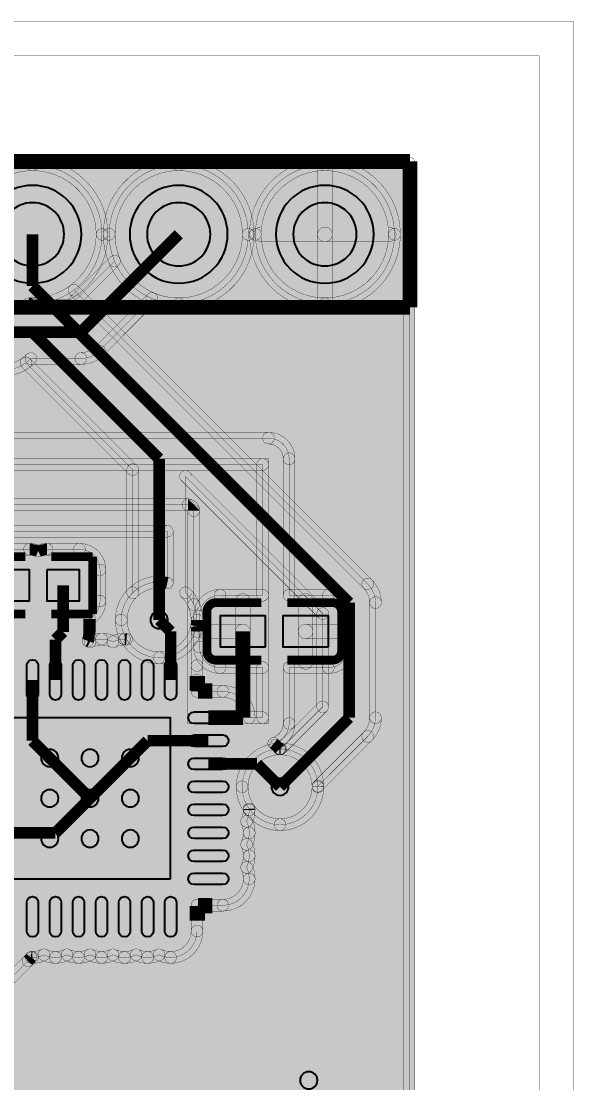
# Model space of a CAD drawing. Header units: millimetres. Extents: x -1.3 to 38.5, y -5.8 to 28.1.
# Drawn here: x 28.91 to 38.5, y 9.66 to 28.1 of the extents above; entities that cross this region are included whole.
import ezdxf

# ---------------------------------------------------------------- set-up
doc = ezdxf.new("R2010")
doc.units = ezdxf.units.MM
for name, color, linetype, true_color in [('Bottom Layer', 7, 'Continuous', 0x008400), ('Hole Layer', 7, 'Continuous', 0xc2c2c2), ('Top Layer', 7, 'Continuous', 0xff0000), ('Top Silkscreen Layer', 7, 'Continuous', 0x008484)]:
    doc.layers.add(name, color=color, linetype=linetype, true_color=true_color)

msp = doc.modelspace()

# ---------------------------------------------------------------- hatches: boundary and pattern name
at = {"layer": 'Bottom Layer'}
for points in [[(0.358, 25.54), (0.358, 25.744), (35.642, 25.744), (35.642, 25.54)], [(35.642, 25.642), (35.642, 0.358), (0.358, 0.358), (0.358, 25.642)], [(27.79, 24.4), (29.1, 25.71), (29.1, 25.507), (27.994, 24.4)], [(29.1, 25.71), (30.41, 24.4), (30.207, 24.4), (29.1, 25.507)], [(30.33, 24.4), (31.64, 25.71), (31.64, 25.507), (30.534, 24.4)], [(31.64, 25.71), (32.95, 24.4), (32.747, 24.4), (31.64, 25.507)], [(32.87, 24.4), (34.18, 25.71), (34.18, 25.507), (33.074, 24.4)], [(34.18, 25.71), (35.49, 24.4), (35.287, 24.4), (34.18, 25.507)], [(35.744, 0.358), (35.54, 0.358), (35.54, 25.642), (35.744, 25.642)], [(33.4, 14.142), (34.058, 14.8), (34.058, 14.81), (34.924, 15.676), (34.924, 15.676), (35.058, 16), (35.058, 16), (35.058, 18), (35.058, 18), (34.924, 18.324), (34.924, 18.324), (29.819, 23.429), (30.308, 24.4), (29.1, 25.608), (27.892, 24.4), (28.501, 23.351), (27.942, 22.7), (28.6, 22.042), (28.986, 22.167), (30.842, 20.31), (30.842, 18.173), (30.642, 17.7), (31.3, 17.042), (31.958, 17.7), (31.758, 18.173), (31.758, 20.194), (34.142, 17.81), (34.142, 16.19), (33.41, 15.458), (33.4, 15.458), (32.742, 14.8)], [(30.432, 24.4), (31.64, 23.192), (32.848, 24.4), (31.64, 25.608)], [(34.18, 23.192), (35.388, 24.4), (34.18, 25.608), (32.972, 24.4)], [(34.307, 24.4), (34.053, 24.4), (34.053, 25.509), (34.307, 25.509)], [(30.41, 24.4), (29.879, 23.347), (29.759, 23.511), (30.207, 24.4)], [(31.64, 23.09), (30.33, 24.4), (30.534, 24.4), (31.64, 23.294)], [(32.95, 24.4), (31.64, 23.09), (31.64, 23.294), (32.747, 24.4)], [(34.18, 23.09), (32.87, 24.4), (33.074, 24.4), (34.18, 23.294)], [(33.071, 24.273), (33.071, 24.527), (34.18, 24.527), (34.18, 24.273)], [(34.053, 24.4), (34.307, 24.4), (34.307, 23.291), (34.053, 23.291)], [(34.18, 24.273), (34.18, 24.527), (35.289, 24.527), (35.289, 24.273)], [(35.49, 24.4), (34.18, 23.09), (34.18, 23.294), (35.287, 24.4)], [(29.747, 23.357), (29.891, 23.501), (34.996, 18.396), (34.852, 18.252)], [(29.045, 22.084), (28.6, 21.94), (28.6, 22.144), (28.926, 22.249)], [(28.914, 22.095), (29.057, 22.238), (30.914, 20.382), (30.77, 20.238)], [(30.74, 20.31), (30.944, 20.31), (30.944, 18.173), (30.74, 18.173)], [(31.86, 18.173), (31.657, 18.173), (31.657, 20.194), (31.86, 20.194)], [(31.686, 20.122), (31.83, 20.266), (34.214, 17.882), (34.07, 17.738)], [(34.996, 18.396), (35.16, 18), (34.957, 18), (34.852, 18.252)], [(34.852, 18.252), (34.996, 18.396), (34.996, 18.396), (34.852, 18.252)], [(30.54, 17.7), (30.771, 18.245), (30.913, 18.1), (30.744, 17.7)], [(31.829, 18.245), (32.06, 17.7), (31.857, 17.7), (31.687, 18.1)], [(35.16, 16), (34.957, 16), (34.957, 18), (35.16, 18)], [(35.16, 18), (34.957, 18), (34.957, 18), (35.16, 18)], [(34.04, 17.81), (34.244, 17.81), (34.244, 16.19), (34.04, 16.19)], [(31.3, 16.94), (30.54, 17.7), (30.744, 17.7), (31.3, 17.144)], [(32.06, 17.7), (31.3, 16.94), (31.3, 17.144), (31.857, 17.7)], [(33.482, 15.386), (33.338, 15.53), (34.07, 16.262), (34.214, 16.118)], [(35.16, 16), (34.996, 15.604), (34.852, 15.748), (34.957, 16)], [(35.16, 16), (34.957, 16), (34.957, 16), (35.16, 16)], [(34.13, 14.738), (33.986, 14.882), (34.852, 15.748), (34.996, 15.604)], [(34.996, 15.604), (34.852, 15.748), (34.852, 15.748), (34.996, 15.604)], [(32.64, 14.8), (33.4, 15.56), (33.4, 15.357), (32.844, 14.8)], [(33.4, 15.56), (33.412, 15.56), (33.409, 15.357), (33.4, 15.357)], [(33.4, 14.04), (32.64, 14.8), (32.844, 14.8), (33.4, 14.243)], [(34.16, 14.8), (33.4, 14.04), (33.4, 14.243), (33.957, 14.8)], [(34.16, 14.812), (34.16, 14.8), (33.957, 14.8), (33.957, 14.809)]]:
    msp.add_hatch(color=256, dxfattribs=at).paths.add_polyline_path(points)
at = {"layer": 'Top Layer'}
for points in [[(35.642, 25.642), (35.642, 0.358), (0.358, 0.358), (0.358, 25.642), (24.873, 25.642), (24.847, 25.608), (23.17, 25.608), (22.812, 25.25), (22.812, 23.55), (23.17, 23.192), (24.282, 23.192), (24.282, 22.766), (24.198, 22.685), (23.372, 22.685), (23.085, 22.828), (22.295, 22.828), (22.145, 22.795), (21.995, 22.828), (21.205, 22.828), (20.847, 22.47), (20.847, 21.93), (21.205, 21.572), (21.995, 21.572), (22.145, 21.605), (22.295, 21.572), (23.085, 21.572), (23.372, 21.715), (24.198, 21.715), (24.292, 21.628), (24.205, 21.628), (23.847, 21.27), (23.847, 20.805), (19.843, 20.805), (19.5, 21.058), (19.5, 21.058), (19.028, 21.058), (19.028, 21.64), (18.67, 21.998), (18.13, 21.998), (17.772, 21.64), (17.772, 21.058), (17.103, 21.058), (17.103, 21.058), (16.745, 20.7), (16.745, 20.7), (16.745, 19.755), (16.033, 19.755), (16.041, 19.83), (16.041, 20.37), (15.683, 20.728), (15.117, 20.728), (14.967, 20.695), (14.817, 20.728), (14.252, 20.728), (13.893, 20.37), (13.893, 19.83), (14.049, 19.535), (14.049, 19.528), (14.015, 19.528), (13.729, 19.385), (8.618, 19.385), (8.618, 19.385), (8.275, 19.243), (8.275, 19.243), (8.007, 18.975), (8.007, 18.975), (7.865, 18.632), (7.865, 18.632), (7.865, 18.49), (7.717, 18.2), (7.717, 17.2), (8.075, 16.842), (8.625, 16.842), (8.825, 16.903), (9.025, 16.842), (9.575, 16.842), (9.642, 16.848), (9.542, 16.6), (9.542, 16.6), (9.542, 16.258), (8.8, 16.258), (8.8, 16.258), (8.442, 15.9), (8.442, 15.9), (8.442, 15.758), (8.075, 15.758), (8.075, 15.758), (7.717, 15.4), (7.717, 14.4), (7.865, 14.11), (7.865, 14.032), (7.826, 13.87), (7.826, 13.33), (8.184, 12.972), (8.442, 12.972), (8.442, 12.927), (8.375, 12.933), (6.965, 12.933), (6.965, 12.933), (6.607, 12.575), (6.607, 12.575), (6.607, 11.225), (6.607, 11.225), (6.965, 10.867), (8.375, 10.867), (8.375, 10.867), (8.442, 10.873), (8.442, 9.758), (7.5, 9.758), (7.5, 9.758), (7.142, 9.4), (7.142, 9.4), (7.142, 1.436), (7.142, 1.436), (7.5, 1.078), (7.5, 1.078), (19.1, 1.078), (19.1, 1.078), (19.458, 1.436), (19.458, 1.436), (19.458, 3.642), (25.142, 3.642), (25.142, 3.594), (24.935, 3.628), (24.3, 3.083), (23.665, 3.628), (23.03, 3.083), (22.395, 3.628), (21.753, 2.986), (21.753, 1.604), (22.395, 0.962), (23.03, 1.507), (23.665, 0.962), (24.3, 1.507), (24.935, 0.962), (25.142, 0.996), (25.142, 0.9), (25.142, 0.9), (25.5, 0.542), (25.5, 0.542), (27.4, 0.542), (27.4, 0.542), (27.758, 0.9), (27.758, 0.9), (27.758, 5.708), (27.758, 5.708), (27.4, 6.066), (27.4, 6.066), (21.308, 6.066), (21.308, 6.8), (20.95, 7.158), (20.05, 7.158), (19.692, 6.8), (19.692, 6.066), (17.693, 6.066), (17.693, 6.066), (17.335, 5.708), (17.335, 5.708), (17.335, 5.658), (16.105, 5.658), (16.787, 6.77), (15.54, 8.017), (14.293, 6.77), (14.975, 5.658), (14.2, 5.658), (14.2, 5.658), (13.842, 5.3), (13.842, 5.3), (13.842, 5.15), (13, 5.477), (11.753, 4.23), (12.557, 3.064), (10.903, 3.064), (11.707, 4.23), (11.025, 5.342), (11.8, 5.342), (11.8, 5.342), (12.158, 5.7), (12.158, 5.7), (12.158, 5.85), (13, 5.523), (14.247, 6.77), (13, 8.017), (12.158, 7.69), (12.158, 9.4), (12.158, 9.4), (11.8, 9.758), (11.258, 9.758), (11.258, 12.206), (11.6, 11.954), (11.6, 11.954), (13.187, 11.954), (13.142, 11.78), (13.142, 11.42), (13.5, 11.062), (14.144, 11.062), (14.5, 10.742), (14.5, 10.742), (16.8, 10.742), (16.8, 10.742), (17.158, 11.1), (17.158, 11.1), (17.158, 15.042), (19.442, 15.042), (19.442, 13.658), (18.3, 13.658), (18.3, 13.658), (17.942, 13.3), (17.942, 13.3), (17.942, 9.8), (17.942, 9.8), (18.3, 9.442), (23, 9.442), (23, 9.442), (23.207, 9.508), (23.207, 8.846), (23.03, 8.493), (22.395, 9.038), (21.753, 8.396), (21.753, 7.014), (22.395, 6.372), (23.03, 6.917), (23.665, 6.372), (24.3, 6.917), (24.935, 6.372), (25.57, 6.917), (26.205, 6.372), (26.847, 7.014), (26.847, 7.22), (27.605, 7.22), (27.605, 7.22), (27.754, 7.243), (27.8, 7.242), (28.458, 7.9), (27.8, 8.558), (27.209, 8.19), (26.847, 8.19), (26.847, 8.396), (26.751, 8.735), (26.751, 8.934), (26.907, 9.23), (26.907, 9.77), (26.688, 10.1), (26.907, 10.43), (26.907, 10.97), (26.549, 11.328), (25.983, 11.328), (25.833, 11.295), (25.683, 11.328), (25.117, 11.328), (24.759, 10.97), (24.759, 10.43), (24.915, 10.134), (24.915, 10.066), (24.759, 9.77), (24.759, 9.545), (24.592, 9.378), (24.592, 9.378), (24.45, 9.035), (24.45, 9.035), (24.45, 8.817), (24.3, 8.493), (24.123, 8.846), (24.123, 11.175), (24.29, 11.342), (28.4, 11.342), (28.4, 11.342), (28.724, 11.476), (28.724, 11.476), (29.024, 11.776), (29.024, 11.776), (29.074, 11.836), (29.1, 11.835), (29.3, 11.881), (29.5, 11.835), (29.7, 11.881), (29.9, 11.835), (30.1, 11.881), (30.3, 11.835), (30.5, 11.881), (30.7, 11.835), (30.9, 11.881), (31.1, 11.835), (31.3, 11.881), (31.5, 11.835), (31.958, 12.293), (31.958, 12.742), (32.407, 12.742), (32.865, 13.2), (32.819, 13.401), (32.865, 13.601), (32.819, 13.8), (32.865, 14), (32.819, 14.2), (32.865, 14.4), (32.865, 14.417), (33.4, 14.142), (34.058, 14.8), (33.4, 15.458), (33.39, 15.458), (33.324, 15.524), (33.324, 15.524), (33.291, 15.554), (33.291, 15.554), (33.558, 15.9), (33.558, 15.9), (33.558, 16.872), (34.24, 16.872), (34.598, 17.23), (34.598, 17.77), (34.598, 17.77), (34.24, 18.128), (33.558, 18.128), (33.558, 20.5), (33.558, 20.5), (33.2, 20.858), (33.2, 20.858), (27.956, 20.858), (27.956, 22.566), (28.6, 22.042), (29.073, 22.242), (29.94, 22.242), (29.94, 22.242), (30.264, 22.376), (30.264, 22.376), (31.174, 23.286), (31.64, 23.192), (32.848, 24.4), (31.64, 25.608), (30.432, 24.4), (30.526, 23.934), (29.75, 23.158), (29.073, 23.158), (29.035, 23.194), (29.1, 23.192), (30.308, 24.4), (29.1, 25.608), (27.956, 24.787), (27.956, 25.409), (27.956, 25.409), (27.87, 25.642)], [(27.859, 24.82), (29.1, 25.71), (29.1, 25.507), (28.052, 24.755)], [(27.87, 25.54), (27.87, 25.744), (35.642, 25.744), (35.642, 25.54)], [(29.1, 25.71), (30.41, 24.4), (30.207, 24.4), (29.1, 25.507)], [(30.33, 24.4), (31.64, 25.71), (31.64, 25.507), (30.534, 24.4)], [(31.64, 25.71), (32.95, 24.4), (32.747, 24.4), (31.64, 25.507)], [(32.87, 24.4), (34.18, 25.71), (34.18, 25.507), (33.074, 24.4)], [(34.18, 25.71), (35.49, 24.4), (35.287, 24.4), (34.18, 25.507)], [(35.744, 0.358), (35.54, 0.358), (35.54, 25.642), (35.744, 25.642)], [(32.972, 24.4), (34.18, 23.192), (35.388, 24.4), (34.18, 25.608)], [(34.307, 24.4), (34.053, 24.4), (34.053, 25.509), (34.307, 25.509)], [(22.898, 13.198), (22.898, 9.902), (18.402, 9.902), (18.402, 13.198), (19.8, 13.198), (19.8, 13.198), (19.902, 13.3), (19.902, 13.3), (19.902, 16.062), (20.15, 15.962), (21.25, 15.962), (21.608, 16.32), (21.608, 18.82), (21.25, 19.178), (20.15, 19.178), (19.902, 19.078), (19.902, 20.345), (25.145, 20.345), (25.221, 20.38), (25.221, 20.38), (25.295, 20.372), (26.085, 20.372), (26.443, 20.73), (26.443, 21.27), (26.107, 21.628), (26.274, 21.93), (26.274, 22.47), (25.916, 22.828), (25.35, 22.828), (25.252, 22.815), (25.252, 23.653), (25.252, 23.653), (25.247, 23.727), (25.247, 25.308), (25.763, 25.308), (25.352, 24.4), (26.56, 23.192), (27.496, 23.636), (27.496, 20.5), (27.598, 20.398), (27.598, 20.398), (33.098, 20.398), (33.098, 18.128), (32.36, 18.128), (32.002, 17.77), (32.002, 17.23), (32.002, 17.23), (32.36, 16.872), (33.098, 16.872), (33.098, 16.002), (32.865, 16.002), (32.407, 16.458), (31.958, 16.458), (31.958, 16.657), (31.958, 16.907), (31.958, 17.5), (31.958, 17.5), (31.949, 17.591), (31.958, 17.7), (31.902, 17.967), (31.902, 19.6), (31.8, 19.702), (31.8, 19.702), (25.1, 19.702), (24.998, 19.6), (24.998, 19.6), (24.998, 16.9), (25.1, 16.798), (25.1, 16.798), (26.845, 16.798), (26.947, 16.9), (26.947, 16.9), (26.947, 16.975), (26.995, 16.972), (27.785, 16.972), (28.143, 17.316), (28.2, 17.298), (28.2, 17.298), (28.461, 17.298), (28.242, 16.907), (28.242, 16.458), (27.793, 16.458), (27.546, 16.386), (27.4, 16.386), (27.1, 16.458), (26.801, 16.386), (25.1, 16.386), (24.998, 16.285), (24.998, 16.285), (24.998, 13.8), (25.1, 13.698), (25.1, 13.698), (25.172, 13.698), (25.172, 13.102), (24.502, 13.102), (24.502, 19.6), (24.4, 19.702), (24.4, 19.702), (21.9, 19.702), (21.798, 19.6), (21.798, 19.6), (21.798, 13.3), (21.9, 13.198), (21.9, 13.198)], [(30.41, 24.4), (29.1, 23.09), (29.1, 23.294), (30.207, 24.4)], [(30.432, 23.894), (30.33, 24.4), (30.534, 24.4), (30.619, 23.973)], [(32.95, 24.4), (31.64, 23.09), (31.64, 23.294), (32.747, 24.4)], [(34.18, 23.09), (32.87, 24.4), (33.074, 24.4), (34.18, 23.294)], [(33.071, 24.273), (33.071, 24.527), (34.18, 24.527), (34.18, 24.273)], [(34.053, 24.4), (34.307, 24.4), (34.307, 23.291), (34.053, 23.291)], [(34.18, 24.273), (34.18, 24.527), (35.289, 24.527), (35.289, 24.273)], [(35.49, 24.4), (34.18, 23.09), (34.18, 23.294), (35.287, 24.4)], [(29.822, 23.086), (29.678, 23.23), (30.454, 24.005), (30.597, 23.862)], [(29.103, 23.27), (29.146, 23.229), (29, 23.087), (28.968, 23.117)], [(29.1, 23.09), (29.03, 23.092), (29.041, 23.295), (29.1, 23.294)], [(29.073, 23.057), (29.073, 23.26), (29.75, 23.26), (29.75, 23.057)], [(30.336, 22.304), (30.192, 22.448), (31.102, 23.357), (31.245, 23.214)], [(31.64, 23.09), (31.134, 23.192), (31.213, 23.379), (31.64, 23.294)], [(29.073, 22.14), (29.073, 22.344), (29.94, 22.344), (29.94, 22.14)], [(30.336, 22.304), (29.94, 22.14), (29.94, 22.344), (30.192, 22.448)], [(29.94, 22.14), (29.94, 22.344), (29.94, 22.344), (29.94, 22.14)], [(30.336, 22.304), (30.192, 22.448), (30.192, 22.448), (30.336, 22.304)], [(29.146, 22.171), (28.6, 21.94), (28.6, 22.144), (29, 22.313)], [(27.956, 20.757), (27.956, 20.96), (33.2, 20.96), (33.2, 20.757)], [(33.2, 20.96), (33.66, 20.5), (33.457, 20.5), (33.2, 20.757)], [(33.2, 20.757), (33.2, 20.96), (33.2, 20.96), (33.2, 20.757)], [(27.598, 20.297), (27.598, 20.5), (33.098, 20.5), (33.098, 20.297)], [(33.66, 18.128), (33.457, 18.128), (33.457, 20.5), (33.66, 20.5)], [(33.66, 20.5), (33.457, 20.5), (33.457, 20.5), (33.66, 20.5)], [(33.2, 18.128), (32.997, 18.128), (32.997, 20.398), (33.2, 20.398)], [(25.1, 19.6), (25.1, 19.803), (31.8, 19.803), (31.8, 19.6)], [(31.8, 19.803), (32.003, 19.6), (31.8, 19.6)], [(31.8, 19.6), (31.8, 19.803), (31.8, 19.803), (31.8, 19.6)], [(32.003, 17.967), (31.8, 17.967), (31.8, 19.6), (32.003, 19.6)], [(25.458, 19.14), (25.458, 19.344), (31.442, 19.344), (31.442, 19.14)], [(25.458, 17.258), (25.458, 19.242), (31.442, 19.242), (31.442, 18.343), (31.3, 18.358), (30.642, 17.7), (30.734, 17.364), (30.7, 17.366), (30.5, 17.32), (30.3, 17.366), (30.1, 17.32), (30.064, 17.335), (30.091, 17.491), (30.091, 17.718), (30.274, 18.03), (30.274, 18.57), (29.916, 18.928), (29.35, 18.928), (29.2, 18.895), (29.05, 18.928), (28.484, 18.928), (28.138, 18.661), (26.845, 18.661), (26.845, 18.661), (26.487, 18.303), (26.487, 18.303), (26.487, 18.228), (25.905, 18.228), (25.547, 17.87), (25.547, 17.33), (25.554, 17.258)], [(31.544, 18.343), (31.34, 18.343), (31.34, 19.242), (31.544, 19.242)], [(28.484, 18.827), (28.484, 19.03), (29.05, 19.03), (29.05, 18.827)], [(29.05, 19.03), (29.243, 18.988), (29.158, 18.803), (29.05, 18.827)], [(29.158, 18.988), (29.35, 19.03), (29.35, 18.827), (29.243, 18.803)], [(29.35, 18.827), (29.35, 19.03), (29.916, 19.03), (29.916, 18.827)], [(29.916, 19.03), (30.375, 18.57), (30.172, 18.57), (29.916, 18.827)], [(30.375, 18.03), (30.172, 18.03), (30.172, 18.57), (30.375, 18.57)], [(30.54, 17.7), (31.3, 18.46), (31.3, 18.257), (30.744, 17.7)], [(31.3, 18.46), (31.464, 18.442), (31.42, 18.244), (31.3, 18.257)], [(31.9, 17.77), (32.36, 18.23), (32.36, 18.027), (32.103, 17.77)], [(32.36, 18.027), (32.36, 18.23), (33.098, 18.23), (33.098, 18.027)], [(33.558, 18.027), (33.558, 18.23), (34.24, 18.23), (34.24, 18.027)], [(34.24, 18.23), (34.7, 17.77), (34.497, 17.77), (34.24, 18.027)], [(30.375, 18.03), (30.141, 17.629), (30.041, 17.806), (30.172, 18.03)], [(31.995, 18.008), (32.06, 17.7), (31.857, 17.7), (31.809, 17.926)], [(32.882, 17.5), (32.628, 17.5), (32.628, 18.029), (32.882, 18.029)], [(33.972, 17.5), (33.718, 17.5), (33.718, 18.029), (33.972, 18.029)], [(30.193, 17.491), (29.989, 17.491), (29.989, 17.718), (30.193, 17.718)], [(31.9, 17.77), (32.103, 17.77), (32.103, 17.23), (31.9, 17.23)], [(34.7, 17.23), (34.497, 17.23), (34.497, 17.77), (34.7, 17.77)], [(34.497, 17.77), (34.7, 17.77), (34.7, 17.77), (34.497, 17.77)], [(30.647, 17.312), (30.54, 17.7), (30.744, 17.7), (30.821, 17.416)], [(32.06, 17.7), (32.049, 17.574), (31.849, 17.608), (31.857, 17.7)], [(32.049, 17.611), (32.06, 17.5), (31.857, 17.5), (31.85, 17.571)], [(32.101, 17.373), (32.101, 17.627), (32.755, 17.627), (32.755, 17.373)], [(33.845, 17.373), (33.845, 17.627), (34.499, 17.627), (34.499, 17.373)], [(30.193, 17.491), (30.159, 17.301), (29.968, 17.37), (29.989, 17.491)], [(30.1, 17.43), (30.144, 17.411), (30.056, 17.228), (30.028, 17.24)], [(30.056, 17.411), (30.3, 17.467), (30.3, 17.264), (30.144, 17.228)], [(30.3, 17.467), (30.544, 17.411), (30.456, 17.228), (30.3, 17.264)], [(30.456, 17.411), (30.7, 17.467), (30.7, 17.264), (30.544, 17.228)], [(30.7, 17.467), (30.742, 17.466), (30.726, 17.263), (30.7, 17.264)], [(32.06, 16.907), (31.857, 16.907), (31.857, 17.5), (32.06, 17.5)], [(32.06, 17.5), (31.857, 17.5), (31.857, 17.5), (32.06, 17.5)], [(32.628, 17.5), (32.882, 17.5), (32.882, 16.971), (32.628, 16.971)], [(33.718, 17.5), (33.972, 17.5), (33.972, 16.971), (33.718, 16.971)], [(31.9, 17.23), (32.103, 17.23), (32.103, 17.23), (31.9, 17.23)], [(32.36, 16.77), (31.9, 17.23), (32.103, 17.23), (32.36, 16.974)], [(34.7, 17.23), (34.24, 16.77), (34.24, 16.974), (34.497, 17.23)], [(32.36, 16.77), (32.36, 16.974), (33.098, 16.974), (33.098, 16.77)], [(33.558, 16.77), (33.558, 16.974), (34.24, 16.974), (34.24, 16.77)], [(32.06, 16.657), (31.857, 16.657), (31.857, 16.907), (32.06, 16.907)], [(33.2, 16.002), (32.997, 16.002), (32.997, 16.872), (33.2, 16.872)], [(33.66, 15.9), (33.457, 15.9), (33.457, 16.872), (33.66, 16.872)], [(32.06, 16.458), (31.857, 16.458), (31.857, 16.657), (32.06, 16.657)], [(31.958, 16.357), (31.958, 16.56), (32.407, 16.56), (32.407, 16.357)], [(32.407, 16.56), (32.967, 16.002), (32.764, 16.001), (32.407, 16.357)], [(32.865, 15.9), (32.865, 16.103), (33.098, 16.103), (33.098, 15.9)], [(33.66, 15.9), (33.317, 15.455), (33.265, 15.652), (33.457, 15.9)], [(33.66, 15.9), (33.457, 15.9), (33.457, 15.9), (33.66, 15.9)], [(33.193, 15.527), (33.389, 15.58), (33.389, 15.58), (33.193, 15.527)], [(33.356, 15.632), (33.395, 15.596), (33.252, 15.453), (33.227, 15.475)], [(33.252, 15.453), (33.395, 15.596), (33.462, 15.53), (33.318, 15.386)], [(33.252, 15.453), (33.395, 15.596), (33.395, 15.596), (33.252, 15.453)], [(33.388, 15.56), (33.4, 15.56), (33.4, 15.357), (33.391, 15.357)], [(33.4, 15.56), (34.16, 14.8), (33.957, 14.8), (33.4, 15.357)], [(34.16, 14.8), (33.4, 14.04), (33.4, 14.243), (33.957, 14.8)], [(32.967, 14.4), (32.911, 14.156), (32.728, 14.245), (32.764, 14.4)], [(32.966, 14.421), (32.967, 14.4), (32.764, 14.4), (32.763, 14.413)], [(33.4, 14.04), (32.782, 14.358), (32.947, 14.476), (33.4, 14.243)], [(32.911, 14.245), (32.967, 14), (32.764, 14), (32.728, 14.156)], [(32.967, 14), (32.911, 13.756), (32.728, 13.845), (32.764, 14)], [(32.911, 13.845), (32.967, 13.601), (32.764, 13.601), (32.728, 13.756)], [(32.967, 13.601), (32.911, 13.356), (32.728, 13.445), (32.764, 13.601)], [(32.911, 13.445), (32.967, 13.2), (32.764, 13.2), (32.728, 13.356)], [(32.967, 13.2), (32.407, 12.641), (32.407, 12.844), (32.764, 13.2)], [(32.06, 12.293), (31.857, 12.293), (31.857, 12.742), (32.06, 12.742)], [(31.958, 12.641), (31.958, 12.844), (32.407, 12.844), (32.407, 12.641)], [(32.06, 12.293), (31.5, 11.734), (31.5, 11.937), (31.857, 12.293)], [(28.796, 11.404), (28.652, 11.548), (28.952, 11.848), (29.096, 11.704)], [(29.157, 11.777), (29.096, 11.704), (28.952, 11.848), (28.991, 11.895)], [(29.096, 11.704), (28.952, 11.848), (28.952, 11.848), (29.096, 11.704)], [(29.1, 11.734), (29.069, 11.735), (29.08, 11.937), (29.1, 11.937)], [(29.344, 11.79), (29.1, 11.734), (29.1, 11.937), (29.256, 11.973)], [(29.5, 11.734), (29.256, 11.79), (29.344, 11.973), (29.5, 11.937)], [(29.745, 11.79), (29.5, 11.734), (29.5, 11.937), (29.656, 11.973)], [(29.9, 11.734), (29.656, 11.79), (29.745, 11.973), (29.9, 11.937)], [(30.144, 11.79), (29.9, 11.734), (29.9, 11.937), (30.056, 11.973)], [(30.3, 11.734), (30.056, 11.79), (30.144, 11.973), (30.3, 11.937)], [(30.544, 11.79), (30.3, 11.734), (30.3, 11.937), (30.456, 11.973)], [(30.7, 11.734), (30.456, 11.79), (30.544, 11.973), (30.7, 11.937)], [(30.944, 11.79), (30.7, 11.734), (30.7, 11.937), (30.856, 11.973)], [(31.1, 11.734), (30.856, 11.79), (30.944, 11.973), (31.1, 11.937)], [(31.344, 11.79), (31.1, 11.734), (31.1, 11.937), (31.256, 11.973)], [(31.5, 11.734), (31.256, 11.79), (31.344, 11.973), (31.5, 11.937)]]:
    msp.add_hatch(color=256, dxfattribs=at).paths.add_polyline_path(points)

# ---------------------------------------------------------------- linework, layer by layer
at = {"layer": 'Bottom Layer', "const_width": 0.00508}
for points in [[(-0.7, 28.1), (-0.7, -0.7), (38.5, -0.7), (38.5, 28.1)], [(35.642, 25.642), (35.642, 0.358), (0.358, 0.358), (0.358, 25.642)]]:
    msp.add_lwpolyline(points, close=True, dxfattribs=at)
for points in [[(0.358, 25.54, -1), (0.358, 25.744), (35.642, 25.744, -1), (35.642, 25.54)], [(27.79, 24.4, -0.414214), (29.1, 25.71, -1), (29.1, 25.507, 0.414214), (27.994, 24.4, -1)], [(29.1, 25.71, -0.414214), (30.41, 24.4, -1), (30.207, 24.4, 0.414214), (29.1, 25.507, -1)], [(30.33, 24.4, -0.414214), (31.64, 25.71, -1), (31.64, 25.507, 0.414214), (30.534, 24.4, -1)], [(31.64, 25.71, -0.414214), (32.95, 24.4, -1), (32.747, 24.4, 0.414214), (31.64, 25.507, -1)], [(32.87, 24.4, -0.414214), (34.18, 25.71, -1), (34.18, 25.507, 0.414214), (33.074, 24.4, -1)], [(34.307, 24.4, -1), (34.053, 24.4), (34.053, 25.509, -1), (34.307, 25.509)], [(34.18, 25.71, -0.414214), (35.49, 24.4, -1), (35.287, 24.4, 0.414214), (34.18, 25.507, -1)], [(35.744, 0.358, -1), (35.54, 0.358), (35.54, 25.642, -1), (35.744, 25.642)], [(30.432, 24.4, 0.414214), (31.64, 23.192, 0.414214), (32.848, 24.4, 0.414214), (31.64, 25.608, 0.414214)], [(34.18, 23.192, 0.414214), (35.388, 24.4, 0.414214), (34.18, 25.608, 0.414214), (32.972, 24.4, 0.414214)], [(30.41, 24.4, -0.237703), (29.879, 23.347, -1), (29.759, 23.511, 0.237703), (30.207, 24.4, -1)], [(31.64, 23.09, -0.414214), (30.33, 24.4, -1), (30.534, 24.4, 0.414214), (31.64, 23.294, -1)], [(32.95, 24.4, -0.414214), (31.64, 23.09, -1), (31.64, 23.294, 0.414214), (32.747, 24.4, -1)], [(34.18, 23.09, -0.414214), (32.87, 24.4, -1), (33.074, 24.4, 0.414214), (34.18, 23.294, -1)], [(33.071, 24.273, -1), (33.071, 24.527), (34.18, 24.527, -1), (34.18, 24.273)], [(34.18, 24.273, -1), (34.18, 24.527), (35.289, 24.527, -1), (35.289, 24.273)], [(34.053, 24.4, -1), (34.307, 24.4), (34.307, 23.291, -1), (34.053, 23.291)], [(35.49, 24.4, -0.414214), (34.18, 23.09, -1), (34.18, 23.294, 0.414214), (35.287, 24.4, -1)], [(29.747, 23.357, -1), (29.891, 23.501), (34.996, 18.396, -1), (34.852, 18.252)], [(29.045, 22.084, -0.15774), (28.6, 21.94, -1), (28.6, 22.144, 0.15774), (28.926, 22.249, -1)], [(28.914, 22.095, -1), (29.057, 22.238), (30.914, 20.382, -1), (30.77, 20.238)], [(30.74, 20.31, -1), (30.944, 20.31), (30.944, 18.173, -1), (30.74, 18.173)], [(31.86, 18.173, -1), (31.657, 18.173), (31.657, 20.194, -1), (31.86, 20.194)], [(31.686, 20.122, -1), (31.83, 20.266), (34.214, 17.882, -1), (34.07, 17.738)], [(30.54, 17.7, -0.202925), (30.771, 18.245, -1), (30.913, 18.1, 0.202925), (30.744, 17.7, -1)], [(31.829, 18.245, -0.202925), (32.06, 17.7, -1), (31.857, 17.7, 0.202925), (31.687, 18.1, -1)], [(34.996, 18.396, -0.198912), (35.16, 18, -1), (34.957, 18, 0.198912), (34.852, 18.252, -1)], [(34.852, 18.252, -1), (34.996, 18.396), (34.996, 18.396, -1), (34.852, 18.252)], [(35.16, 16, -1), (34.957, 16), (34.957, 18, -1), (35.16, 18)], [(35.16, 18, -1), (34.957, 18), (34.957, 18, -1), (35.16, 18)], [(34.04, 17.81, -1), (34.244, 17.81), (34.244, 16.19, -1), (34.04, 16.19)], [(31.3, 16.94, -0.414214), (30.54, 17.7, -1), (30.744, 17.7, 0.414214), (31.3, 17.144, -1)], [(32.06, 17.7, -0.414214), (31.3, 16.94, -1), (31.3, 17.144, 0.414214), (31.857, 17.7, -1)], [(33.482, 15.386, -1), (33.338, 15.53), (34.07, 16.262, -1), (34.214, 16.118)], [(35.16, 16, -0.198912), (34.996, 15.604, -1), (34.852, 15.748, 0.198912), (34.957, 16, -1)], [(35.16, 16, -1), (34.957, 16), (34.957, 16, -1), (35.16, 16)], [(34.13, 14.738, -1), (33.986, 14.882), (34.852, 15.748, -1), (34.996, 15.604)], [(34.996, 15.604, -1), (34.852, 15.748), (34.852, 15.748, -1), (34.996, 15.604)], [(32.64, 14.8, -0.414214), (33.4, 15.56, -1), (33.4, 15.357, 0.414214), (32.844, 14.8, -1)], [(33.4, 15.56, -0.003857), (33.412, 15.56, -1), (33.409, 15.357, 0.003857), (33.4, 15.357, -1)], [(33.4, 14.04, -0.414214), (32.64, 14.8, -1), (32.844, 14.8, 0.414214), (33.4, 14.243, -1)], [(34.16, 14.8, -0.414214), (33.4, 14.04, -1), (33.4, 14.243, 0.414214), (33.957, 14.8, -1)], [(34.16, 14.812, -0.003857), (34.16, 14.8, -1), (33.957, 14.8, 0.003857), (33.957, 14.809, -1)]]:
    msp.add_lwpolyline(points, format="xyb", close=True, dxfattribs=at)
msp.add_lwpolyline([(28.6, 22.042, 0.15774), (28.986, 22.167), (30.842, 20.31), (30.842, 18.173, 0.202925), (30.642, 17.7, 0.414214), (31.3, 17.042, 0.414214), (31.958, 17.7, 0.202925), (31.758, 18.173), (31.758, 20.194), (34.142, 17.81), (34.142, 16.19), (33.41, 15.458, 0.003857), (33.4, 15.458, 0.414214), (32.742, 14.8, 0.414214), (33.4, 14.142, 0.414214), (34.058, 14.8, 0.003857), (34.058, 14.81), (34.924, 15.676), (34.924, 15.676, 0.198912), (35.058, 16), (35.058, 16), (35.058, 18), (35.058, 18, 0.198912), (34.924, 18.324), (34.924, 18.324), (29.819, 23.429, 0.237703), (30.308, 24.4, 0.414214), (29.1, 25.608, 0.414214), (27.892, 24.4, 0.269301)], format="xyb", dxfattribs=at)
at = {"layer": 'Bottom Layer'}
for points in [[(28.25, 24.4, 1), (29.95, 24.4, 1)], [(30.79, 24.4, 1), (32.49, 24.4, 1)], [(33.33, 24.4, 1), (35.03, 24.4, 1)]]:
    msp.add_lwpolyline(points, format="xyb", close=True, dxfattribs=at)
at = {"layer": 'Bottom Layer', "const_width": 0.2}
for points in [[(29.1, 23.5), (29.1, 24.4)], [(34.6, 18), (29.1, 23.5)], [(29.1, 22.7), (28.6, 22.7)], [(31.3, 20.5), (29.1, 22.7)], [(31.3, 17.7), (31.3, 20.5)], [(34.6, 16), (34.6, 18)], [(33.4, 14.8), (34.6, 16)]]:
    msp.add_lwpolyline(points, dxfattribs=at)
at = {"layer": 'Hole Layer'}
for points in [[(28.55, 24.4, 1), (29.65, 24.4, 1)], [(31.09, 24.4, 1), (32.19, 24.4, 1)], [(33.63, 24.4, 1), (34.73, 24.4, 1)], [(33.25, 14.8, 1), (33.55, 14.8, 1)], [(33.75, 9.7, 1), (34.05, 9.7, 1)]]:
    msp.add_lwpolyline(points, format="xyb", close=True, dxfattribs=at)
for points in [[(31.15, 17.7, 1), (31.45, 17.7), (31.45, 17.7, 1), (31.15, 17.7)], [(29.25, 15.3, 1), (29.55, 15.3), (29.55, 15.3, 1), (29.25, 15.3)], [(29.95, 15.3, 1), (30.25, 15.3), (30.25, 15.3, 1), (29.95, 15.3)], [(30.65, 15.3, 1), (30.95, 15.3), (30.95, 15.3, 1), (30.65, 15.3)], [(29.25, 14.6, 1), (29.55, 14.6), (29.55, 14.6, 1), (29.25, 14.6)], [(29.95, 14.6, 1), (30.25, 14.6), (30.25, 14.6, 1), (29.95, 14.6)], [(30.65, 14.6, 1), (30.95, 14.6), (30.95, 14.6, 1), (30.65, 14.6)], [(29.25, 13.9, 1), (29.55, 13.9), (29.55, 13.9, 1), (29.25, 13.9)], [(29.95, 13.9, 1), (30.25, 13.9), (30.25, 13.9, 1), (29.95, 13.9)], [(30.65, 13.9, 1), (30.95, 13.9), (30.95, 13.9, 1), (30.65, 13.9)]]:
    msp.add_lwpolyline(points, format="xyb", dxfattribs=at)
at = {"layer": 'Top Layer', "const_width": 0.00508}
msp.add_lwpolyline([(-1.3, 27.5), (-1.3, -1.3), (37.9, -1.3), (37.9, 27.5)], close=True, dxfattribs=at)
for points in [[(27.87, 25.54, -1), (27.87, 25.744), (35.642, 25.744, -1), (35.642, 25.54)], [(27.859, 24.82, -0.32157), (29.1, 25.71, -1), (29.1, 25.507, 0.32157), (28.052, 24.755, -1)], [(29.1, 25.71, -0.414214), (30.41, 24.4, -1), (30.207, 24.4, 0.414214), (29.1, 25.507, -1)], [(30.33, 24.4, -0.414214), (31.64, 25.71, -1), (31.64, 25.507, 0.414214), (30.534, 24.4, -1)], [(31.64, 25.71, -0.414214), (32.95, 24.4, -1), (32.747, 24.4, 0.414214), (31.64, 25.507, -1)], [(32.87, 24.4, -0.414214), (34.18, 25.71, -1), (34.18, 25.507, 0.414214), (33.074, 24.4, -1)], [(34.307, 24.4, -1), (34.053, 24.4), (34.053, 25.509, -1), (34.307, 25.509)], [(34.18, 25.71, -0.414214), (35.49, 24.4, -1), (35.287, 24.4, 0.414214), (34.18, 25.507, -1)], [(35.744, 0.358, -1), (35.54, 0.358), (35.54, 25.642, -1), (35.744, 25.642)], [(32.972, 24.4, 0.414214), (34.18, 23.192, 0.414214), (35.388, 24.4, 0.414214), (34.18, 25.608, 0.414214)], [(30.41, 24.4, -0.414214), (29.1, 23.09, -1), (29.1, 23.294, 0.414214), (30.207, 24.4, -1)], [(30.432, 23.894, -0.099439), (30.33, 24.4, -1), (30.534, 24.4, 0.099439), (30.619, 23.973, -1)], [(32.95, 24.4, -0.414214), (31.64, 23.09, -1), (31.64, 23.294, 0.414214), (32.747, 24.4, -1)], [(34.18, 23.09, -0.414214), (32.87, 24.4, -1), (33.074, 24.4, 0.414214), (34.18, 23.294, -1)], [(33.071, 24.273, -1), (33.071, 24.527), (34.18, 24.527, -1), (34.18, 24.273)], [(34.18, 24.273, -1), (34.18, 24.527), (35.289, 24.527, -1), (35.289, 24.273)], [(34.053, 24.4, -1), (34.307, 24.4), (34.307, 23.291, -1), (34.053, 23.291)], [(35.49, 24.4, -0.414214), (34.18, 23.09, -1), (34.18, 23.294, 0.414214), (35.287, 24.4, -1)], [(29.822, 23.086, -1), (29.678, 23.23), (30.454, 24.005, -1), (30.597, 23.862)], [(29.103, 23.27, -0.01952), (29.146, 23.229, -1), (29, 23.087, 0.01952), (28.968, 23.117, -1)], [(29.1, 23.09, -0.013387), (29.03, 23.092, -1), (29.041, 23.295, 0.013387), (29.1, 23.294, -1)], [(29.073, 23.057, -1), (29.073, 23.26), (29.75, 23.26, -1), (29.75, 23.057)], [(30.336, 22.304, -1), (30.192, 22.448), (31.102, 23.357, -1), (31.245, 23.214)], [(31.64, 23.09, -0.099439), (31.134, 23.192, -1), (31.213, 23.379, 0.099439), (31.64, 23.294, -1)], [(29.146, 22.171, -0.202925), (28.6, 21.94, -1), (28.6, 22.144, 0.202925), (29, 22.313, -1)], [(29.073, 22.14, -1), (29.073, 22.344), (29.94, 22.344, -1), (29.94, 22.14)], [(30.336, 22.304, -0.198912), (29.94, 22.14, -1), (29.94, 22.344, 0.198912), (30.192, 22.448, -1)], [(29.94, 22.14, -1), (29.94, 22.344), (29.94, 22.344, -1), (29.94, 22.14)], [(30.336, 22.304, -1), (30.192, 22.448), (30.192, 22.448, -1), (30.336, 22.304)], [(27.956, 20.757, -1), (27.956, 20.96), (33.2, 20.96, -1), (33.2, 20.757)], [(33.2, 20.96, -0.414214), (33.66, 20.5, -1), (33.457, 20.5, 0.414214), (33.2, 20.757, -1)], [(33.2, 20.757, -1), (33.2, 20.96), (33.2, 20.96, -1), (33.2, 20.757)], [(27.598, 20.297, -1), (27.598, 20.5), (33.098, 20.5, -1), (33.098, 20.297)], [(33.2, 18.128, -1), (32.997, 18.128), (32.997, 20.398, -1), (33.2, 20.398)], [(33.66, 18.128, -1), (33.457, 18.128), (33.457, 20.5, -1), (33.66, 20.5)], [(33.66, 20.5, -1), (33.457, 20.5), (33.457, 20.5, -1), (33.66, 20.5)], [(25.1, 19.6, -1), (25.1, 19.803), (31.8, 19.803, -1), (31.8, 19.6)], [(31.8, 19.803, -0.414214), (32.003, 19.6, -1), (31.8, 19.6, -1)], [(31.8, 19.6, -1), (31.8, 19.803), (31.8, 19.803, -1), (31.8, 19.6)], [(32.003, 17.967, -1), (31.8, 17.967), (31.8, 19.6, -1), (32.003, 19.6)], [(25.458, 19.14, -1), (25.458, 19.344), (31.442, 19.344, -1), (31.442, 19.14)], [(31.544, 18.343, -1), (31.34, 18.343), (31.34, 19.242, -1), (31.544, 19.242)], [(28.484, 18.827, -1), (28.484, 19.03), (29.05, 19.03, -1), (29.05, 18.827)], [(29.05, 19.03, -0.108449), (29.243, 18.988, -1), (29.158, 18.803, 0.108449), (29.05, 18.827, -1)], [(29.158, 18.988, -0.108449), (29.35, 19.03, -1), (29.35, 18.827, 0.108449), (29.243, 18.803, -1)], [(29.35, 18.827, -1), (29.35, 19.03), (29.916, 19.03, -1), (29.916, 18.827)], [(29.916, 19.03, -0.414214), (30.375, 18.57, -1), (30.172, 18.57, 0.414214), (29.916, 18.827, -1)], [(30.375, 18.03, -1), (30.172, 18.03), (30.172, 18.57, -1), (30.375, 18.57)], [(30.54, 17.7, -0.414214), (31.3, 18.46, -1), (31.3, 18.257, 0.414214), (30.744, 17.7, -1)], [(31.3, 18.46, -0.054368), (31.464, 18.442, -1), (31.42, 18.244, 0.054368), (31.3, 18.257, -1)], [(30.375, 18.03, -0.271188), (30.141, 17.629, -1), (30.041, 17.806, 0.271188), (30.172, 18.03, -1)], [(31.9, 17.77, -0.414214), (32.36, 18.23, -1), (32.36, 18.027, 0.414214), (32.103, 17.77, -1)], [(32.36, 18.027, -1), (32.36, 18.23), (33.098, 18.23, -1), (33.098, 18.027)], [(32.882, 17.5, -1), (32.628, 17.5), (32.628, 18.029, -1), (32.882, 18.029)], [(33.558, 18.027, -1), (33.558, 18.23), (34.24, 18.23, -1), (34.24, 18.027)], [(33.972, 17.5, -1), (33.718, 17.5), (33.718, 18.029, -1), (33.972, 18.029)], [(34.24, 18.23, -0.414214), (34.7, 17.77, -1), (34.497, 17.77, 0.414214), (34.24, 18.027, -1)], [(31.995, 18.008, -0.104765), (32.06, 17.7, -1), (31.857, 17.7, 0.104765), (31.809, 17.926, -1)], [(30.193, 17.491, -1), (29.989, 17.491), (29.989, 17.718, -1), (30.193, 17.718)], [(30.647, 17.312, -0.134632), (30.54, 17.7, -1), (30.744, 17.7, 0.134632), (30.821, 17.416, -1)], [(32.06, 17.7, -0.041624), (32.049, 17.574, -1), (31.849, 17.608, 0.041624), (31.857, 17.7, -1)], [(31.9, 17.77, -1), (32.103, 17.77), (32.103, 17.23, -1), (31.9, 17.23)], [(34.7, 17.23, -1), (34.497, 17.23), (34.497, 17.77, -1), (34.7, 17.77)], [(34.497, 17.77, -1), (34.7, 17.77), (34.7, 17.77, -1), (34.497, 17.77)], [(30.193, 17.491, -0.086869), (30.159, 17.301, -1), (29.968, 17.37, 0.086869), (29.989, 17.491, -1)], [(32.049, 17.611, -0.050054), (32.06, 17.5, -1), (31.857, 17.5, 0.050054), (31.85, 17.571, -1)], [(32.06, 16.907, -1), (31.857, 16.907), (31.857, 17.5, -1), (32.06, 17.5)], [(32.06, 17.5, -1), (31.857, 17.5), (31.857, 17.5, -1), (32.06, 17.5)], [(32.101, 17.373, -1), (32.101, 17.627), (32.755, 17.627, -1), (32.755, 17.373)], [(32.628, 17.5, -1), (32.882, 17.5), (32.882, 16.971, -1), (32.628, 16.971)], [(33.845, 17.373, -1), (33.845, 17.627), (34.499, 17.627, -1), (34.499, 17.373)], [(33.718, 17.5, -1), (33.972, 17.5), (33.972, 16.971, -1), (33.718, 16.971)], [(30.1, 17.43, -0.021589), (30.144, 17.411, -1), (30.056, 17.228, 0.021589), (30.028, 17.24, -1)], [(30.056, 17.411, -0.113361), (30.3, 17.467, -1), (30.3, 17.264, 0.113361), (30.144, 17.228, -1)], [(30.3, 17.467, -0.113436), (30.544, 17.411, -1), (30.456, 17.228, 0.113436), (30.3, 17.264, -1)], [(30.456, 17.411, -0.113436), (30.7, 17.467, -1), (30.7, 17.264, 0.113436), (30.544, 17.228, -1)], [(30.7, 17.467, -0.018564), (30.742, 17.466, -1), (30.726, 17.263, 0.018564), (30.7, 17.264, -1)], [(31.9, 17.23, -1), (32.103, 17.23), (32.103, 17.23, -1), (31.9, 17.23)], [(32.36, 16.77, -0.414214), (31.9, 17.23, -1), (32.103, 17.23, 0.414214), (32.36, 16.974, -1)], [(34.7, 17.23, -0.414214), (34.24, 16.77, -1), (34.24, 16.974, 0.414214), (34.497, 17.23, -1)], [(32.06, 16.657, -1), (31.857, 16.657), (31.857, 16.907, -1), (32.06, 16.907)], [(32.36, 16.77, -1), (32.36, 16.974), (33.098, 16.974, -1), (33.098, 16.77)], [(33.2, 16.002, -1), (32.997, 16.002), (32.997, 16.872, -1), (33.2, 16.872)], [(33.66, 15.9, -1), (33.457, 15.9), (33.457, 16.872, -1), (33.66, 16.872)], [(33.558, 16.77, -1), (33.558, 16.974), (34.24, 16.974, -1), (34.24, 16.77)], [(32.06, 16.458, -1), (31.857, 16.458), (31.857, 16.657, -1), (32.06, 16.657)], [(31.958, 16.357, -1), (31.958, 16.56), (32.407, 16.56, -1), (32.407, 16.357)], [(32.407, 16.56, -0.413386), (32.967, 16.002, -1), (32.764, 16.001, 0.413386), (32.407, 16.357, -1)], [(32.865, 15.9, -1), (32.865, 16.103), (33.098, 16.103, -1), (33.098, 15.9)], [(33.66, 15.9, -0.340584), (33.317, 15.455, -1), (33.265, 15.652, 0.340584), (33.457, 15.9, -1)], [(33.66, 15.9, -1), (33.457, 15.9), (33.457, 15.9, -1), (33.66, 15.9)], [(33.356, 15.632, -0.023767), (33.395, 15.596, -1), (33.252, 15.453, 0.023767), (33.227, 15.475, -1)], [(33.193, 15.527, -1), (33.389, 15.58), (33.389, 15.58, -1), (33.193, 15.527)], [(33.252, 15.453, -1), (33.395, 15.596), (33.462, 15.53, -1), (33.318, 15.386)], [(33.252, 15.453, -1), (33.395, 15.596), (33.395, 15.596, -1), (33.252, 15.453)], [(33.388, 15.56, -0.003857), (33.4, 15.56, -1), (33.4, 15.357, 0.003857), (33.391, 15.357, -1)], [(33.4, 15.56, -0.414214), (34.16, 14.8, -1), (33.957, 14.8, 0.414214), (33.4, 15.357, -1)], [(34.16, 14.8, -0.414214), (33.4, 14.04, -1), (33.4, 14.243, 0.414214), (33.957, 14.8, -1)], [(32.967, 14.4, -0.113436), (32.911, 14.156, -1), (32.728, 14.245, 0.113436), (32.764, 14.4, -1)], [(32.966, 14.421, -0.009128), (32.967, 14.4, -1), (32.764, 14.4, 0.009128), (32.763, 14.413, -1)], [(33.4, 14.04, -0.242022), (32.782, 14.358, -1), (32.947, 14.476, 0.242022), (33.4, 14.243, -1)], [(32.911, 14.245, -0.113436), (32.967, 14, -1), (32.764, 14, 0.113436), (32.728, 14.156, -1)], [(32.967, 14, -0.113361), (32.911, 13.756, -1), (32.728, 13.845, 0.113361), (32.764, 14, -1)], [(32.911, 13.845, -0.113361), (32.967, 13.601, -1), (32.764, 13.601, 0.113361), (32.728, 13.756, -1)], [(32.967, 13.601, -0.113436), (32.911, 13.356, -1), (32.728, 13.445, 0.113436), (32.764, 13.601, -1)], [(32.911, 13.445, -0.113436), (32.967, 13.2, -1), (32.764, 13.2, 0.113436), (32.728, 13.356, -1)], [(32.967, 13.2, -0.414214), (32.407, 12.641, -1), (32.407, 12.844, 0.414214), (32.764, 13.2, -1)], [(32.06, 12.293, -1), (31.857, 12.293), (31.857, 12.742, -1), (32.06, 12.742)], [(31.958, 12.641, -1), (31.958, 12.844), (32.407, 12.844, -1), (32.407, 12.641)], [(32.06, 12.293, -0.414214), (31.5, 11.734, -1), (31.5, 11.937, 0.414214), (31.857, 12.293, -1)], [(28.796, 11.404, -1), (28.652, 11.548), (28.952, 11.848, -1), (29.096, 11.704)], [(29.157, 11.777, -0.042839), (29.096, 11.704, -1), (28.952, 11.848, 0.042839), (28.991, 11.895, -1)], [(29.096, 11.704, -1), (28.952, 11.848), (28.952, 11.848, -1), (29.096, 11.704)], [(29.1, 11.734, -0.013994), (29.069, 11.735, -1), (29.08, 11.937, 0.013994), (29.1, 11.937, -1)], [(29.344, 11.79, -0.113436), (29.1, 11.734, -1), (29.1, 11.937, 0.113436), (29.256, 11.973, -1)], [(29.5, 11.734, -0.113436), (29.256, 11.79, -1), (29.344, 11.973, 0.113436), (29.5, 11.937, -1)], [(29.745, 11.79, -0.113436), (29.5, 11.734, -1), (29.5, 11.937, 0.113436), (29.656, 11.973, -1)], [(29.9, 11.734, -0.113436), (29.656, 11.79, -1), (29.745, 11.973, 0.113436), (29.9, 11.937, -1)], [(30.144, 11.79, -0.113361), (29.9, 11.734, -1), (29.9, 11.937, 0.113361), (30.056, 11.973, -1)], [(30.3, 11.734, -0.113361), (30.056, 11.79, -1), (30.144, 11.973, 0.113361), (30.3, 11.937, -1)], [(30.544, 11.79, -0.113436), (30.3, 11.734, -1), (30.3, 11.937, 0.113436), (30.456, 11.973, -1)], [(30.7, 11.734, -0.113436), (30.456, 11.79, -1), (30.544, 11.973, 0.113436), (30.7, 11.937, -1)], [(30.944, 11.79, -0.113436), (30.7, 11.734, -1), (30.7, 11.937, 0.113436), (30.856, 11.973, -1)], [(31.1, 11.734, -0.113436), (30.856, 11.79, -1), (30.944, 11.973, 0.113436), (31.1, 11.937, -1)], [(31.344, 11.79, -0.113436), (31.1, 11.734, -1), (31.1, 11.937, 0.113436), (31.256, 11.973, -1)], [(31.5, 11.734, -0.113436), (31.256, 11.79, -1), (31.344, 11.973, 0.113436), (31.5, 11.937, -1)]]:
    msp.add_lwpolyline(points, format="xyb", close=True, dxfattribs=at)
at = {"layer": 'Top Layer'}
for points, const_width in [([(27.87, 25.642), (35.642, 25.642), (35.642, 0.358)], 0.00508), ([(29.94, 22.7), (31.64, 24.4)], 0.2), ([(28.6, 22.7), (29.94, 22.7)], 0.2), ([(25.1, 19.6), (31.8, 19.6), (31.8, 15.9), (33.2, 15.9), (33.2, 20.5), (27.598, 20.5)], 0.00508), ([(29.633, 18.3), (29.633, 17.491)], 0.2), ([(31.5, 17.5), (31.3, 17.7)], 0.2), ([(29.633, 17.491), (29.5, 17.358)], 0.2), ([(31.5, 16.657), (31.5, 17.5)], 0.2), ([(32.755, 16), (32.755, 17.5)], 0.254), ([(29.5, 17.358), (29.5, 16.657)], 0.2), ([(29.1, 16.657), (29.1, 15.6)], 0.2), ([(32.157, 16), (32.755, 16)], 0.254), ([(29.1, 15.6), (29.4, 15.3)], 0.2), ([(31.101, 15.601), (30.8, 15.3)], 0.2), ([(32.157, 15.601), (31.101, 15.601)], 0.2), ([(29.4, 15.3), (30.1, 14.6)], 0.2), ([(30.8, 15.3), (30.1, 14.6)], 0.2), ([(32.157, 15.2), (33, 15.2)], 0.2), ([(33, 15.2), (33.4, 14.8)], 0.2), ([(29.5, 14), (30.1, 14.6)], 0.2), ([(28.043, 14), (29.5, 14)], 0.2)]:
    msp.add_lwpolyline(points, dxfattribs=dict(at, const_width=const_width))
at = {"layer": 'Top Layer', "const_width": 0.00508}
for points in [[(28.6, 22.042, 0.202925), (29.073, 22.242), (29.94, 22.242), (29.94, 22.242, 0.198912), (30.264, 22.376), (30.264, 22.376), (31.174, 23.286, 0.099439), (31.64, 23.192, 0.414214), (32.848, 24.4, 0.414214), (31.64, 25.608, 0.414214), (30.432, 24.4, 0.099439), (30.526, 23.934), (29.75, 23.158), (29.073, 23.158, 0.01952), (29.035, 23.194, 0.013387), (29.1, 23.192, 0.414214), (30.308, 24.4, 0.414214), (29.1, 25.608, 0.32157), (27.956, 24.787)], [(28.724, 11.476), (29.024, 11.776), (29.024, 11.776, 0.042839), (29.074, 11.836, 0.013994), (29.1, 11.835, 0.113436), (29.3, 11.881, 0.113436), (29.5, 11.835, 0.113436), (29.7, 11.881, 0.113436), (29.9, 11.835, 0.113361), (30.1, 11.881, 0.113361), (30.3, 11.835, 0.113436), (30.5, 11.881, 0.113436), (30.7, 11.835, 0.113436), (30.9, 11.881, 0.113436), (31.1, 11.835, 0.113436), (31.3, 11.881, 0.113436), (31.5, 11.835, 0.414214), (31.958, 12.293), (31.958, 12.742), (32.407, 12.742, 0.414214), (32.865, 13.2, 0.113436), (32.819, 13.401, 0.113436), (32.865, 13.601, 0.113361), (32.819, 13.8, 0.113361), (32.865, 14, 0.113436), (32.819, 14.2, 0.113436), (32.865, 14.4, 0.009128), (32.865, 14.417, 0.242022), (33.4, 14.142, 0.414214), (34.058, 14.8, 0.414214), (33.4, 15.458, 0.003857), (33.39, 15.458), (33.324, 15.524), (33.324, 15.524, 0.023767), (33.291, 15.554), (33.291, 15.554, 0.340584), (33.558, 15.9), (33.558, 15.9), (33.558, 16.872), (34.24, 16.872, 0.414214), (34.598, 17.23), (34.598, 17.77), (34.598, 17.77, 0.414214), (34.24, 18.128), (33.558, 18.128), (33.558, 20.5), (33.558, 20.5, 0.414214), (33.2, 20.858), (33.2, 20.858), (27.956, 20.858)], [(27.598, 20.398), (33.098, 20.398), (33.098, 18.128), (32.36, 18.128, 0.414214), (32.002, 17.77), (32.002, 17.23), (32.002, 17.23, 0.414214), (32.36, 16.872), (33.098, 16.872), (33.098, 16.002), (32.865, 16.002, 0.413386), (32.407, 16.458), (31.958, 16.458), (31.958, 16.657), (31.958, 16.907), (31.958, 17.5), (31.958, 17.5, 0.050054), (31.949, 17.591, 0.041624), (31.958, 17.7, 0.104765), (31.902, 17.967), (31.902, 19.6, 0.414214), (31.8, 19.702), (31.8, 19.702), (25.1, 19.702, 0.414214)], [(25.458, 19.242), (31.442, 19.242), (31.442, 18.343, 0.054368), (31.3, 18.358, 0.414214), (30.642, 17.7, 0.134632), (30.734, 17.364, 0.018564), (30.7, 17.366, 0.113436), (30.5, 17.32, 0.113436), (30.3, 17.366, 0.113361), (30.1, 17.32, 0.021589), (30.064, 17.335, 0.086869), (30.091, 17.491), (30.091, 17.718, 0.271188), (30.274, 18.03), (30.274, 18.57, 0.414214), (29.916, 18.928), (29.35, 18.928, 0.108449), (29.2, 18.895, 0.108449), (29.05, 18.928), (28.484, 18.928, 0.340481)]]:
    msp.add_lwpolyline(points, format="xyb", dxfattribs=at)
at = {"layer": 'Top Layer'}
for points in [[(28.25, 24.4, 1), (29.95, 24.4, 1)], [(30.79, 24.4, 1), (32.49, 24.4, 1)], [(33.33, 24.4, 1), (35.03, 24.4, 1)], [(29.2, 16.407, -1), (29, 16.407), (29, 16.907, -1), (29.2, 16.907)], [(29.6, 16.407, -1), (29.4, 16.407), (29.4, 16.907, -1), (29.6, 16.907)], [(30, 16.407, -1), (29.8, 16.407), (29.8, 16.907, -1), (30, 16.907)], [(30.4, 16.407, -1), (30.2, 16.407), (30.2, 16.907, -1), (30.4, 16.907)], [(30.8, 16.407, -1), (30.6, 16.407), (30.6, 16.907, -1), (30.8, 16.907)], [(31.2, 16.407, -1), (31, 16.407), (31, 16.907, -1), (31.2, 16.907)], [(31.6, 16.407, -1), (31.4, 16.407), (31.4, 16.907, -1), (31.6, 16.907)], [(31.907, 15.9, -1), (31.907, 16.1), (32.407, 16.1, -1), (32.407, 15.9)], [(31.907, 15.501, -1), (31.907, 15.701), (32.407, 15.701, -1), (32.407, 15.501)], [(31.907, 15.1, -1), (31.907, 15.3), (32.407, 15.3, -1), (32.407, 15.1)], [(31.907, 14.7, -1), (31.907, 14.9), (32.407, 14.9, -1), (32.407, 14.7)], [(31.907, 14.3, -1), (31.907, 14.5), (32.407, 14.5, -1), (32.407, 14.3)], [(31.907, 13.9, -1), (31.907, 14.1), (32.407, 14.1, -1), (32.407, 13.9)], [(31.907, 13.501, -1), (31.907, 13.701), (32.407, 13.701, -1), (32.407, 13.501)], [(31.907, 13.1, -1), (31.907, 13.3), (32.407, 13.3, -1), (32.407, 13.1)], [(29, 12.793, -1), (29.2, 12.793), (29.2, 12.293, -1), (29, 12.293)], [(29.4, 12.793, -1), (29.6, 12.793), (29.6, 12.293, -1), (29.4, 12.293)], [(29.8, 12.793, -1), (30, 12.793), (30, 12.293, -1), (29.8, 12.293)], [(30.2, 12.793, -1), (30.4, 12.793), (30.4, 12.293, -1), (30.2, 12.293)], [(30.6, 12.793, -1), (30.8, 12.793), (30.8, 12.293, -1), (30.6, 12.293)], [(31, 12.793, -1), (31.2, 12.793), (31.2, 12.293, -1), (31, 12.293)], [(31.4, 12.793, -1), (31.6, 12.793), (31.6, 12.293, -1), (31.4, 12.293)]]:
    msp.add_lwpolyline(points, format="xyb", close=True, dxfattribs=at)
for points in [[(28.484, 18.57), (28.484, 18.03), (29.05, 18.03), (29.05, 18.57)], [(29.35, 18.57), (29.35, 18.03), (29.916, 18.03), (29.916, 18.57)], [(33.15, 17.23), (33.15, 17.77), (32.36, 17.77), (32.36, 17.23)], [(34.24, 17.23), (34.24, 17.77), (33.45, 17.77), (33.45, 17.23)], [(31.5, 13.2), (31.5, 16), (28.7, 16), (28.7, 13.2)]]:
    msp.add_lwpolyline(points, close=True, dxfattribs=at)
at = {"layer": 'Top Silkscreen Layer'}
for points, const_width in [([(22.54, 25.67), (35.66, 25.67)], 0.254), ([(22.54, 25.67), (35.66, 25.67)], 0.254), ([(35.66, 25.67), (35.66, 23.13)], 0.254), ([(35.66, 25.67), (35.66, 23.13)], 0.254), ([(22.54, 23.13), (35.66, 23.13)], 0.254), ([(22.54, 23.13), (35.66, 23.13)], 0.254), ([(28.256, 18.799), (28.974, 18.799)], 0.152), ([(28.256, 18.799), (28.974, 18.799)], 0.152), ([(30.144, 18.799), (29.426, 18.799)], 0.152), ([(30.144, 18.799), (29.426, 18.799)], 0.152), ([(30.144, 17.801), (30.144, 18.799)], 0.152), ([(30.144, 17.801), (30.144, 18.799)], 0.152), ([(32.131, 17.846), (32.131, 17.154)], 0.152), ([(32.131, 17.846), (32.131, 17.154)], 0.152), ([(33.074, 17.999), (32.284, 17.999)], 0.152), ([(33.074, 17.999), (32.284, 17.999)], 0.152), ([(33.526, 17.999), (34.316, 17.999)], 0.152), ([(33.526, 17.999), (34.316, 17.999)], 0.152), ([(34.469, 17.846), (34.469, 17.154)], 0.152), ([(34.469, 17.846), (34.469, 17.154)], 0.152), ([(28.974, 17.801), (28.256, 17.801)], 0.152), ([(28.974, 17.801), (28.256, 17.801)], 0.152), ([(29.426, 17.801), (30.144, 17.801)], 0.152), ([(29.426, 17.801), (30.144, 17.801)], 0.152), ([(32.284, 17.001), (33.074, 17.001)], 0.152), ([(32.284, 17.001), (33.074, 17.001)], 0.152), ([(34.316, 17.001), (33.526, 17.001)], 0.152), ([(34.316, 17.001), (33.526, 17.001)], 0.152), ([(31.831, 16.6), (32.1, 16.6)], 0.254), ([(31.831, 16.6), (32.1, 16.6)], 0.254), ([(32.1, 16.6), (32.1, 16.331)], 0.254), ([(32.1, 16.6), (32.1, 16.331)], 0.254), ([(32.1, 12.869), (32.1, 12.6)], 0.254), ([(32.1, 12.869), (32.1, 12.6)], 0.254), ([(32.1, 12.6), (31.831, 12.6)], 0.254), ([(32.1, 12.6), (31.831, 12.6)], 0.254)]:
    msp.add_lwpolyline(points, dxfattribs=dict(at, const_width=const_width))
at = {"layer": 'Top Silkscreen Layer', "const_width": 0.152}
for points in [[(32.284, 17.999, 0.414214), (32.131, 17.846)], [(32.284, 17.999, 0.414214), (32.131, 17.846)], [(34.316, 17.999, -0.414214), (34.469, 17.846)], [(34.316, 17.999, -0.414214), (34.469, 17.846)], [(32.131, 17.154, 0.414214), (32.284, 17.001)], [(32.131, 17.154, 0.414214), (32.284, 17.001)], [(34.469, 17.154, -0.414214), (34.316, 17.001)], [(34.469, 17.154, -0.414214), (34.316, 17.001)]]:
    msp.add_lwpolyline(points, format="xyb", dxfattribs=at)

doc.saveas('drawing.dxf')
